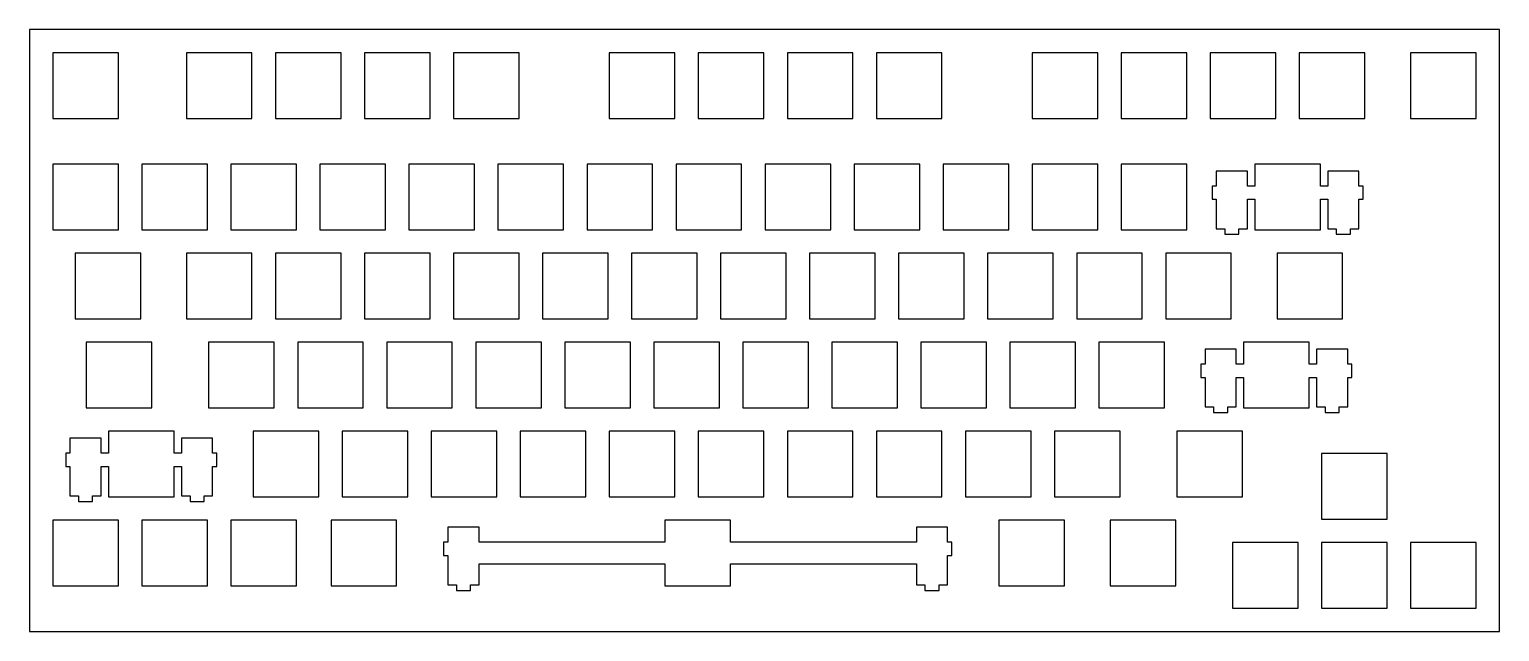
# Model space of a CAD drawing. Header units: millimetres. Extents: x 0 to 314, y 0 to 128.
import ezdxf

# ---------------------------------------------------------------- set-up
doc = ezdxf.new("R2010")
doc.units = ezdxf.units.MM
doc.layers.add('Layer1', color=7, linetype='CONTINUOUS')

msp = doc.modelspace()

# ---------------------------------------------------------------- linework, layer by layer
at = {"layer": 'Layer1'}
for points in [[(0, 0), (313.75, 0), (313.75, 128.5), (0, 128.5), (0, 0)], [(19, 123.5), (5, 123.5), (5, 109.5), (19, 109.5), (19, 123.5)], [(47.5, 123.5), (33.5, 123.5), (33.5, 109.5), (47.5, 109.5), (47.5, 123.5)], [(66.5, 123.5), (52.5, 123.5), (52.5, 109.5), (66.5, 109.5), (66.5, 123.5)], [(85.5, 123.5), (71.5, 123.5), (71.5, 109.5), (85.5, 109.5), (85.5, 123.5)], [(104.5, 123.5), (90.5, 123.5), (90.5, 109.5), (104.5, 109.5), (104.5, 123.5)], [(137.75, 123.5), (123.75, 123.5), (123.75, 109.5), (137.75, 109.5), (137.75, 123.5)], [(156.75, 123.5), (142.75, 123.5), (142.75, 109.5), (156.75, 109.5), (156.75, 123.5)], [(175.75, 123.5), (161.75, 123.5), (161.75, 109.5), (175.75, 109.5), (175.75, 123.5)], [(194.75, 123.5), (180.75, 123.5), (180.75, 109.5), (194.75, 109.5), (194.75, 123.5)], [(228, 123.5), (214, 123.5), (214, 109.5), (228, 109.5), (228, 123.5)], [(247, 123.5), (233, 123.5), (233, 109.5), (247, 109.5), (247, 123.5)], [(266, 123.5), (252, 123.5), (252, 109.5), (266, 109.5), (266, 123.5)], [(285, 123.5), (271, 123.5), (271, 109.5), (285, 109.5), (285, 123.5)], [(308.75, 123.5), (294.75, 123.5), (294.75, 109.5), (308.75, 109.5), (308.75, 123.5)], [(19, 99.75), (5, 99.75), (5, 85.75), (19, 85.75), (19, 99.75)], [(38, 99.75), (24, 99.75), (24, 85.75), (38, 85.75), (38, 99.75)], [(57, 99.75), (43, 99.75), (43, 85.75), (57, 85.75), (57, 99.75)], [(76, 99.75), (62, 99.75), (62, 85.75), (76, 85.75), (76, 99.75)], [(95, 99.75), (81, 99.75), (81, 85.75), (95, 85.75), (95, 99.75)], [(114, 99.75), (100, 99.75), (100, 85.75), (114, 85.75), (114, 99.75)], [(133, 99.75), (119, 99.75), (119, 85.75), (133, 85.75), (133, 99.75)], [(152, 99.75), (138, 99.75), (138, 85.75), (152, 85.75), (152, 99.75)], [(171, 99.75), (157, 99.75), (157, 85.75), (171, 85.75), (171, 99.75)], [(190, 99.75), (176, 99.75), (176, 85.75), (190, 85.75), (190, 99.75)], [(209, 99.75), (195, 99.75), (195, 85.75), (209, 85.75), (209, 99.75)], [(228, 99.75), (214, 99.75), (214, 85.75), (228, 85.75), (228, 99.75)], [(247, 99.75), (233, 99.75), (233, 85.75), (247, 85.75), (247, 99.75)], [(258.1, 85.98), (259.925, 85.98), (259.925, 92.25), (261.5, 92.25), (261.5, 85.75), (275.5, 85.75), (275.5, 92.25), (277.075, 92.25), (277.075, 85.98), (278.9, 85.98), (278.9, 84.78), (281.9, 84.78), (281.9, 85.98), (283.725, 85.98), (283.725, 92.25), (284.6, 92.25), (284.6, 95.05), (283.725, 95.05), (283.725, 98.28), (277.075, 98.28), (277.075, 95.05), (275.5, 95.05), (275.5, 99.75), (261.5, 99.75), (261.5, 95.05), (259.925, 95.05), (259.925, 98.28), (253.275, 98.28), (253.275, 95.05), (252.4, 95.05), (252.4, 92.25), (253.275, 92.25), (253.275, 85.98), (255.1, 85.98), (255.1, 84.78), (258.1, 84.78), (258.1, 85.98)], [(23.75, 80.75), (9.75, 80.75), (9.75, 66.75), (23.75, 66.75), (23.75, 80.75)], [(47.5, 80.75), (33.5, 80.75), (33.5, 66.75), (47.5, 66.75), (47.5, 80.75)], [(66.5, 80.75), (52.5, 80.75), (52.5, 66.75), (66.5, 66.75), (66.5, 80.75)], [(85.5, 80.75), (71.5, 80.75), (71.5, 66.75), (85.5, 66.75), (85.5, 80.75)], [(104.5, 80.75), (90.5, 80.75), (90.5, 66.75), (104.5, 66.75), (104.5, 80.75)], [(123.5, 80.75), (109.5, 80.75), (109.5, 66.75), (123.5, 66.75), (123.5, 80.75)], [(142.5, 80.75), (128.5, 80.75), (128.5, 66.75), (142.5, 66.75), (142.5, 80.75)], [(161.5, 80.75), (147.5, 80.75), (147.5, 66.75), (161.5, 66.75), (161.5, 80.75)], [(180.5, 80.75), (166.5, 80.75), (166.5, 66.75), (180.5, 66.75), (180.5, 80.75)], [(199.5, 80.75), (185.5, 80.75), (185.5, 66.75), (199.5, 66.75), (199.5, 80.75)], [(218.5, 80.75), (204.5, 80.75), (204.5, 66.75), (218.5, 66.75), (218.5, 80.75)], [(237.5, 80.75), (223.5, 80.75), (223.5, 66.75), (237.5, 66.75), (237.5, 80.75)], [(256.5, 80.75), (242.5, 80.75), (242.5, 66.75), (256.5, 66.75), (256.5, 80.75)], [(280.25, 80.75), (266.25, 80.75), (266.25, 66.75), (280.25, 66.75), (280.25, 80.75)], [(26.125, 61.75), (12.125, 61.75), (12.125, 47.75), (26.125, 47.75), (26.125, 61.75)], [(52.25, 61.75), (38.25, 61.75), (38.25, 47.75), (52.25, 47.75), (52.25, 61.75)], [(71.25, 61.75), (57.25, 61.75), (57.25, 47.75), (71.25, 47.75), (71.25, 61.75)], [(90.25, 61.75), (76.25, 61.75), (76.25, 47.75), (90.25, 47.75), (90.25, 61.75)], [(109.25, 61.75), (95.25, 61.75), (95.25, 47.75), (109.25, 47.75), (109.25, 61.75)], [(128.25, 61.75), (114.25, 61.75), (114.25, 47.75), (128.25, 47.75), (128.25, 61.75)], [(147.25, 61.75), (133.25, 61.75), (133.25, 47.75), (147.25, 47.75), (147.25, 61.75)], [(166.25, 61.75), (152.25, 61.75), (152.25, 47.75), (166.25, 47.75), (166.25, 61.75)], [(185.25, 61.75), (171.25, 61.75), (171.25, 47.75), (185.25, 47.75), (185.25, 61.75)], [(204.25, 61.75), (190.25, 61.75), (190.25, 47.75), (204.25, 47.75), (204.25, 61.75)], [(223.25, 61.75), (209.25, 61.75), (209.25, 47.75), (223.25, 47.75), (223.25, 61.75)], [(242.25, 61.75), (228.25, 61.75), (228.25, 47.75), (242.25, 47.75), (242.25, 61.75)], [(255.725, 47.98), (257.55, 47.98), (257.55, 54.25), (259.125, 54.25), (259.125, 47.75), (273.125, 47.75), (273.125, 54.25), (274.7, 54.25), (274.7, 47.98), (276.525, 47.98), (276.525, 46.78), (279.525, 46.78), (279.525, 47.98), (281.35, 47.98), (281.35, 54.25), (282.225, 54.25), (282.225, 57.05), (281.35, 57.05), (281.35, 60.28), (274.7, 60.28), (274.7, 57.05), (273.125, 57.05), (273.125, 61.75), (259.125, 61.75), (259.125, 57.05), (257.55, 57.05), (257.55, 60.28), (250.9, 60.28), (250.9, 57.05), (250.025, 57.05), (250.025, 54.25), (250.9, 54.25), (250.9, 47.98), (252.725, 47.98), (252.725, 46.78), (255.725, 46.78), (255.725, 47.98)], [(13.475, 28.98), (15.3, 28.98), (15.3, 35.25), (16.875, 35.25), (16.875, 28.75), (30.875, 28.75), (30.875, 35.25), (32.45, 35.25), (32.45, 28.98), (34.275, 28.98), (34.275, 27.78), (37.275, 27.78), (37.275, 28.98), (39.1, 28.98), (39.1, 35.25), (39.975, 35.25), (39.975, 38.05), (39.1, 38.05), (39.1, 41.28), (32.45, 41.28), (32.45, 38.05), (30.875, 38.05), (30.875, 42.75), (16.875, 42.75), (16.875, 38.05), (15.3, 38.05), (15.3, 41.28), (8.65, 41.28), (8.65, 38.05), (7.775, 38.05), (7.775, 35.25), (8.65, 35.25), (8.65, 28.98), (10.475, 28.98), (10.475, 27.78), (13.475, 27.78), (13.475, 28.98)], [(61.75, 42.75), (47.75, 42.75), (47.75, 28.75), (61.75, 28.75), (61.75, 42.75)], [(80.75, 42.75), (66.75, 42.75), (66.75, 28.75), (80.75, 28.75), (80.75, 42.75)], [(99.75, 42.75), (85.75, 42.75), (85.75, 28.75), (99.75, 28.75), (99.75, 42.75)], [(118.75, 42.75), (104.75, 42.75), (104.75, 28.75), (118.75, 28.75), (118.75, 42.75)], [(137.75, 42.75), (123.75, 42.75), (123.75, 28.75), (137.75, 28.75), (137.75, 42.75)], [(156.75, 42.75), (142.75, 42.75), (142.75, 28.75), (156.75, 28.75), (156.75, 42.75)], [(175.75, 42.75), (161.75, 42.75), (161.75, 28.75), (175.75, 28.75), (175.75, 42.75)], [(194.75, 42.75), (180.75, 42.75), (180.75, 28.75), (194.75, 28.75), (194.75, 42.75)], [(213.75, 42.75), (199.75, 42.75), (199.75, 28.75), (213.75, 28.75), (213.75, 42.75)], [(232.75, 42.75), (218.75, 42.75), (218.75, 28.75), (232.75, 28.75), (232.75, 42.75)], [(258.875, 42.75), (244.875, 42.75), (244.875, 28.75), (258.875, 28.75), (258.875, 42.75)], [(289.75, 38), (275.75, 38), (275.75, 24), (289.75, 24), (289.75, 38)], [(19, 23.75), (5, 23.75), (5, 9.75), (19, 9.75), (19, 23.75)], [(38, 23.75), (24, 23.75), (24, 9.75), (38, 9.75), (38, 23.75)], [(57, 23.75), (43, 23.75), (43, 9.75), (57, 9.75), (57, 23.75)], [(78.375, 23.75), (64.375, 23.75), (64.375, 9.75), (78.375, 9.75), (78.375, 23.75)], [(94.125, 9.98), (95.95, 9.98), (95.95, 14.45), (135.625, 14.45), (135.625, 9.75), (149.625, 9.75), (149.625, 14.45), (189.3, 14.45), (189.3, 9.98), (191.125, 9.98), (191.125, 8.78), (194.125, 8.78), (194.125, 9.98), (195.95, 9.98), (195.95, 16.25), (196.85, 16.25), (196.85, 19.05), (195.95, 19.05), (195.95, 22.28), (189.3, 22.28), (189.3, 19.05), (149.625, 19.05), (149.625, 23.75), (135.625, 23.75), (135.625, 19.05), (95.95, 19.05), (95.95, 22.28), (89.3, 22.28), (89.3, 19.05), (88.4, 19.05), (88.4, 16.25), (89.3, 16.25), (89.3, 9.98), (91.125, 9.98), (91.125, 8.78), (94.125, 8.78), (94.125, 9.98)], [(220.875, 23.75), (206.875, 23.75), (206.875, 9.75), (220.875, 9.75), (220.875, 23.75)], [(244.625, 23.75), (230.625, 23.75), (230.625, 9.75), (244.625, 9.75), (244.625, 23.75)], [(270.75, 19), (256.75, 19), (256.75, 5), (270.75, 5), (270.75, 19)], [(289.75, 19), (275.75, 19), (275.75, 5), (289.75, 5), (289.75, 19)], [(308.75, 19), (294.75, 19), (294.75, 5), (308.75, 5), (308.75, 19)]]:
    msp.add_lwpolyline(points, close=True, dxfattribs=at)

doc.saveas('drawing.dxf')
